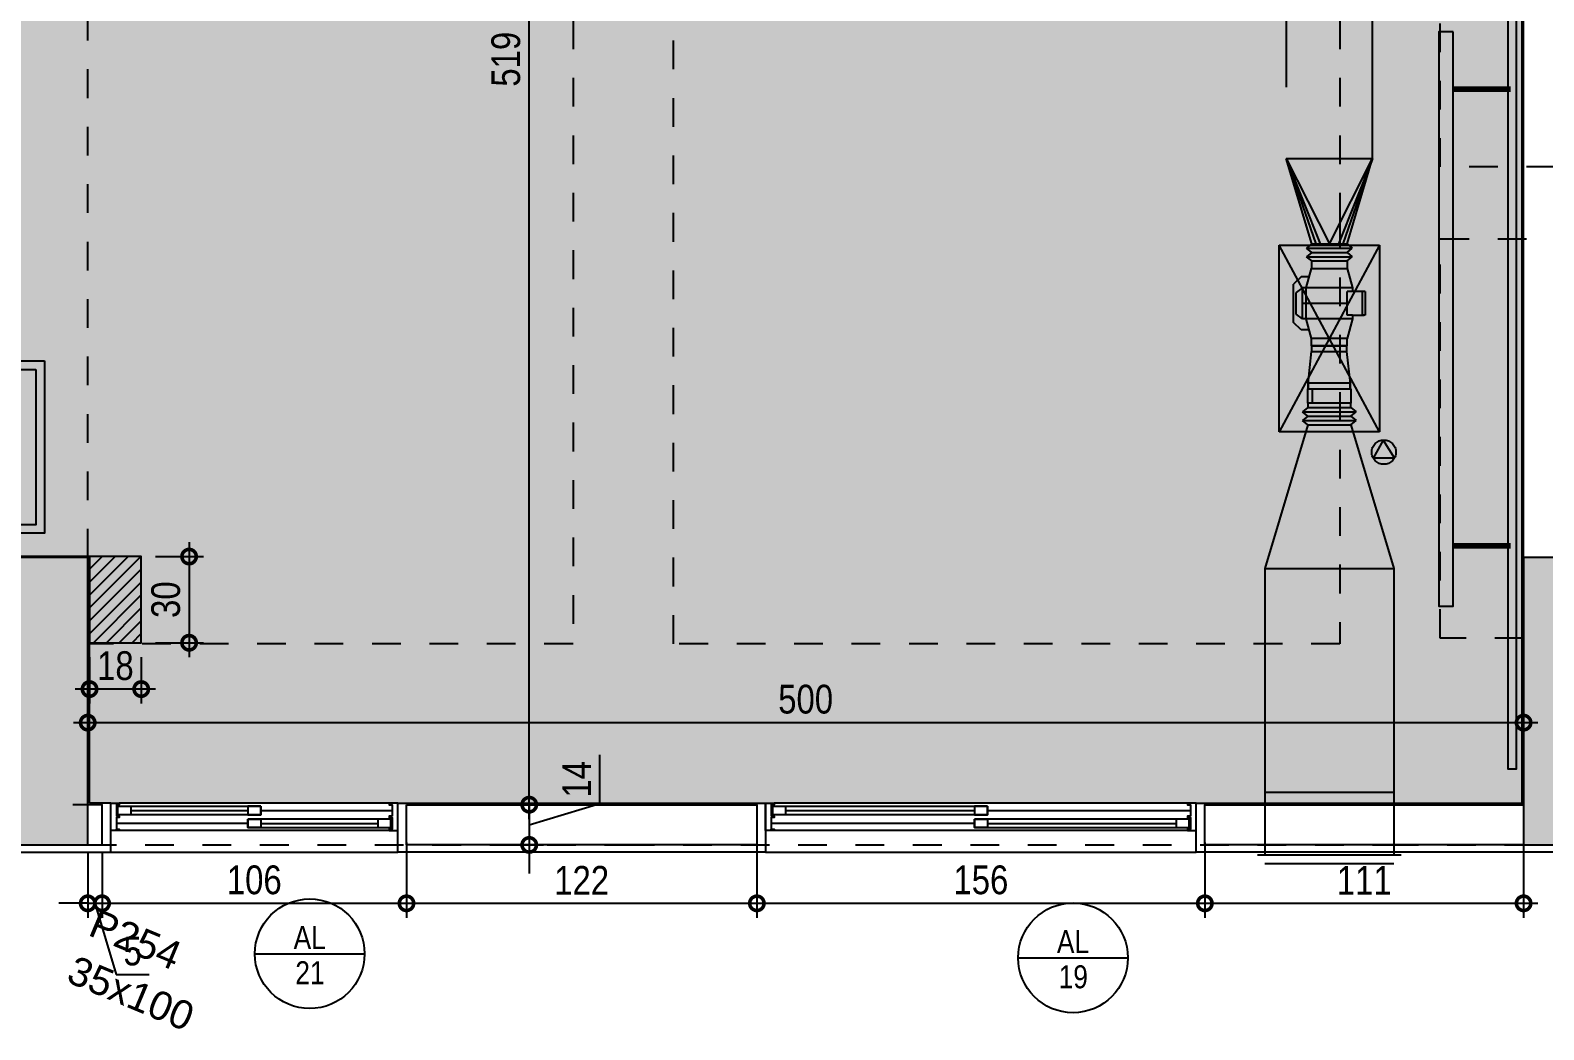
# Model space of a CAD drawing. Header units: metres. Extents: x -41 to 570, y -54 to 184.
# Drawn here: x -20.15 to -14.88, y -10.07 to -6.59 of the extents above; entities that cross this region are included whole.
import ezdxf
from ezdxf.enums import TextEntityAlignment as Align

# ---------------------------------------------------------------- set-up
doc = ezdxf.new("R2010")
doc.units = ezdxf.units.M
doc.linetypes.add('DASHEDX2', pattern=[1.5, 1, -0.5])
for name, color, linetype in [('1', 232, 'DASHEDX2'), ('12', 232, 'Continuous'), ('4', 2, 'Continuous'), ('9', 232, 'Continuous'), ('ARQ-ALV ACAB', 4, 'Continuous'), ('ARQ-DIM', 2, 'Continuous'), ('ARQ-ENCH', 1, 'Continuous'), ('ARQ-PRJ', 7, 'DASHEDX2'), ('ARQ-SIM', 1, 'Continuous'), ('JL-LAY', 7, 'Continuous'), ('PUC$0$ARQ-ALV ACAB', 4, 'Continuous'), ('PUC$0$ARQ-ALV OSSO', 5, 'Continuous'), ('PUC$0$ARQ-AUX', 7, 'Continuous'), ('PUC$0$ARQ-AUX1 @ 1', 1, 'Continuous')]:
    doc.layers.add(name, color=color, linetype=linetype)
doc.layers.add('PUC$0$ARQ-FORRO', color=9, linetype='Continuous', lineweight=5)
doc.styles.add('Adesa', font='ARIALN.TTF')
doc.styles.get("Standard").update_dxf_attribs({"font": 'arial.ttf'})
doc.dimstyles.new('ADESA 1-0050', dxfattribs={"dimtxt": 0.1, "dimasz": 0.1, "dimexe": 0.05, "dimexo": 0.05, "dimgap": 0.03, "dimtad": 1, "dimdec": 1, "dimlfac": 100, "dimzin": 12, "dimtxsty": 'Adesa', "dimblk": 'DOTSMALL', "dimcen": 1, "dimdle": 0.05, "dimclrd": 1, "dimclre": 1, "dimclrt": 256, "dimazin": 3, "dimtm": 1e-09, "dimtfac": 1, "dimtdec": 1, "dimtmove": 1, "dimatfit": 0, "dimldrblk": 'DOTSMALL', "dimfxl": 0.8, "dimtvp": 2, "dimtolj": 1, "dimtzin": 0, "dimarcsym": 0})

# ---------------------------------------------------------------- blocks, each defined once
blk = doc.blocks.new('*U3382')
at = {"color": 0, "linetype": 'ByBlock', "ltscale": 0.5}
for points in [[(0.02, -0.045), (0.03, -0.045), (0.03, -0.05), (0.02, -0.05), (0.02, -0.09), (0.03, -0.09), (0.03, -0.095), (0.02, -0.095), (0.02, -0.09), (0.03, -0.09), (0.03, -0.095), (0, -0.095), (0, 0), (0.03, 0), (0.03, -0.005), (0.02, -0.005), (0.02, -0.045)], [(0.025, -0.01), (0.07, -0.01), (0.07, -0.04), (0.025, -0.04)], [(0.5225, -0.01), (0.4775, -0.01), (0.4775, -0.04), (0.5225, -0.04)], [(0.98, -0.045), (0.97, -0.045), (0.97, -0.05), (0.98, -0.05), (0.98, -0.09), (0.97, -0.09), (0.97, -0.095), (0.98, -0.095), (0.98, -0.09), (0.97, -0.09), (0.97, -0.095), (1, -0.095), (1, 0), (0.97, 0), (0.97, -0.005), (0.98, -0.005), (0.98, -0.045)], [(0.4775, -0.055), (0.5225, -0.055), (0.5225, -0.085), (0.4775, -0.085)], [(0.975, -0.055), (0.93, -0.055), (0.93, -0.085), (0.975, -0.085)]]:
    blk.add_lwpolyline(points, close=True, dxfattribs=at)
at = {"color": 8, "linetype": 'ByBlock', "ltscale": 0.5}
for points in [[(0.97, 0), (0.03, 0)], [(0.5225, -0.025), (0.98, -0.025)], [(0.4775, -0.07), (0.02, -0.07)], [(0.97, -0.095), (0.03, -0.095)]]:
    blk.add_lwpolyline(points, dxfattribs=at)
at = {"color": 7, "linetype": 'ByBlock', "ltscale": 0.5}
for points in [[(0.5225, -0.01), (0.5225, -0.04), (0.025, -0.04), (0.025, -0.01)], [(0.4775, -0.055), (0.4775, -0.085), (0.975, -0.085), (0.975, -0.055)]]:
    blk.add_lwpolyline(points, close=True, dxfattribs=at)
for points in [[(0.07, -0.025), (0.4775, -0.025)], [(0.5225, -0.07), (0.93, -0.07)]]:
    blk.add_lwpolyline(points, dxfattribs=at)
blk = doc.blocks.new('*U3381')
at = {"color": 0, "linetype": 'ByBlock', "ltscale": 0.5}
for points in [[(0.02, -0.045), (0.03, -0.045), (0.03, -0.05), (0.02, -0.05), (0.02, -0.09), (0.03, -0.09), (0.03, -0.095), (0.02, -0.095), (0.02, -0.09), (0.03, -0.09), (0.03, -0.095), (0, -0.095), (0, 0), (0.03, 0), (0.03, -0.005), (0.02, -0.005), (0.02, -0.045)], [(1.48, -0.045), (1.47, -0.045), (1.47, -0.05), (1.48, -0.05), (1.48, -0.09), (1.47, -0.09), (1.47, -0.095), (1.48, -0.095), (1.48, -0.09), (1.47, -0.09), (1.47, -0.095), (1.5, -0.095), (1.5, 0), (1.47, 0), (1.47, -0.005), (1.48, -0.005), (1.48, -0.045)], [(0.025, -0.01), (0.07, -0.01), (0.07, -0.04), (0.025, -0.04)], [(0.7725, -0.01), (0.7275, -0.01), (0.7275, -0.04), (0.7725, -0.04)], [(0.7275, -0.055), (0.7725, -0.055), (0.7725, -0.085), (0.7275, -0.085)], [(1.475, -0.055), (1.43, -0.055), (1.43, -0.085), (1.475, -0.085)]]:
    blk.add_lwpolyline(points, close=True, dxfattribs=at)
at = {"color": 8, "linetype": 'ByBlock', "ltscale": 0.5}
for points in [[(1.47, 0), (0.03, 0)], [(0.7725, -0.025), (1.48, -0.025)], [(0.7275, -0.07), (0.02, -0.07)], [(1.47, -0.095), (0.03, -0.095)]]:
    blk.add_lwpolyline(points, dxfattribs=at)
at = {"color": 7, "linetype": 'ByBlock', "ltscale": 0.5}
for points in [[(0.7725, -0.01), (0.7725, -0.04), (0.025, -0.04), (0.025, -0.01)], [(0.7275, -0.055), (0.7275, -0.085), (1.475, -0.085), (1.475, -0.055)]]:
    blk.add_lwpolyline(points, close=True, dxfattribs=at)
for points in [[(0.07, -0.025), (0.7275, -0.025)], [(0.7725, -0.07), (1.43, -0.07)]]:
    blk.add_lwpolyline(points, dxfattribs=at)
blk = doc.blocks.new('PUC$0$forro area comum')
at = {"layer": 'PUC$0$ARQ-FORRO'}
h = blk.add_hatch(color=256, dxfattribs=at)
h.dxf.hatch_style = 1
h.paths.add_polyline_path([(14.955, 4.1049), (19.945, 4.1049), (19.945, 4.9249), (20.305, 4.9249), (20.305, 4.1049), (25.295, 4.1049), (25.295, 4.9249), (25.555, 4.9249), (25.5545, 8.4247), (19.9436, 8.4262), (19.9436, 9.2849), (14.955, 9.2849)])
at = {"layer": 'PUC$0$ARQ-FORRO', "elevation": 0}
blk.add_lwpolyline([(14.955, 4.1049), (19.945, 4.1049), (19.945, 4.9249), (20.305, 4.9249), (20.305, 4.1049), (25.295, 4.1049), (25.295, 4.9249), (25.555, 4.9249), (25.5545, 8.4247), (19.9436, 8.4262), (19.9436, 9.2849), (14.955, 9.2849)], close=True, dxfattribs=at)
blk = doc.blocks.new('PUC')
at = {"layer": 'PUC$0$ARQ-ALV ACAB', "elevation": 0}
blk.add_lwpolyline([(5.55, 4.1049), (9.245, 4.1049), (9.245, 4.9249), (9.605, 4.9249), (9.605, 4.1049), (14.595, 4.1049), (14.595, 4.9249), (14.805, 4.9249), (14.805, 8.4249), (13.9297, 8.4249), (13.9297, 8.5949), (14.575, 8.5949), (14.575, 9.4549), (16.0898, 9.4549), (16.0898, 9.2849), (14.955, 9.2849), (14.955, 4.1049)], dxfattribs=at)
at = {"layer": 'PUC$0$ARQ-ALV ACAB'}
blk.add_lwpolyline([(18.87, 9.2849), (17.5898, 9.2849), (17.5898, 9.4549), (18.87, 9.4549)], close=True, dxfattribs=at)
at = {"layer": 'PUC$0$ARQ-ALV ACAB', "elevation": 0}
blk.add_lwpolyline([(19.9435, 9.2849), (19.9436, 8.4262), (21.2005, 8.4254), (21.2005, 8.5947), (20.325, 8.5947), (20.325, 9.4549), (19.87, 9.4549), (19.87, 9.2849)], close=True, dxfattribs=at)
at = {"layer": 'PUC$0$ARQ-ALV OSSO', "elevation": 0}
for points in [[(14.95, 9.4299), (16.0598, 9.4299), (16.0598, 9.2899), (14.95, 9.2899)], [(20.0018, 9.4299), (19.9, 9.4299), (19.9, 9.2899), (20.0018, 9.2899)], [(14.95, 8.4299), (14.95, 4.9199)]]:
    blk.add_lwpolyline(points, dxfattribs=at)
at = {"layer": 'PUC$0$ARQ-ALV OSSO'}
blk.add_lwpolyline([(18.84, 9.2899), (17.6198, 9.2899), (17.6198, 9.4299), (18.84, 9.4299)], close=True, dxfattribs=at)
at = {"layer": 'PUC$0$ARQ-AUX', "elevation": 0}
for points in [[(17.5898, 9.4549), (16.0898, 9.4549)], [(19.87, 9.4549), (18.87, 9.4549)]]:
    blk.add_lwpolyline(points, dxfattribs=at)
at = {"layer": 'PUC$0$ARQ-AUX1 @ 1', "rotation": 180}
for name, p in [('*U3381', (17.5898, 9.2849)), ('*U3382', (19.87, 9.2849, 0))]:
    blk.add_blockref(name, p, dxfattribs=at)
at = {"layer": 'PUC$0$ARQ-FORRO'}
blk.add_blockref('PUC$0$forro area comum', (0, 0), dxfattribs=at)
blk = doc.blocks.new('TIPO COTA$0$Chamada_planta')
at = {"layer": 'ARQ-SIM'}
blk.add_line((-1.273, 0), (1.273, 0), dxfattribs=at)
blk.add_circle((0, 0), 1.273, dxfattribs=at)
at = {"layer": 'ARQ-SIM', "color": 2, "style": 'Adesa'}
for tag, p in [('NUMERO', (0, 0.234)), ('C.D.', (0, -0.272))]:
    blk.add_attdef(tag, text='', height=0.5, dxfattribs=at).set_placement(p, align=Align.MIDDLE_CENTER)
blk = doc.blocks.new('A$Caf7cbaa9')
at = {"layer": 'JL-LAY'}
blk.add_lwpolyline([(10.5495, 4.2399), (10.5495, -0.7601), (10.5795, -0.7601), (10.5795, 4.2399)], close=True, dxfattribs=at)
at = {"layer": 'JL-LAY', "elevation": 0}
for points in [[(10.3596, 1.8056), (10.3096, 1.8056), (10.3096, -0.1944), (10.3596, -0.1944)], [(5.4541, 0.6598), (5.4541, 0.0594), (3.6693, 0.0594), (3.6693, 0.6598)], [(5.4241, 0.6298), (5.4241, 0.0894), (3.6993, 0.0894), (3.6993, 0.6298)]]:
    blk.add_lwpolyline(points, close=True, dxfattribs=at)
at = {"layer": 'JL-LAY', "const_width": 0.02, "elevation": 0}
for points in [[(10.3596, 1.6056), (10.5596, 1.6056)], [(10.3596, 0.0156), (10.5596, 0.0156)]]:
    blk.add_lwpolyline(points, dxfattribs=at)
blk = doc.blocks.new('_DotSmall')
at = {"color": 0, "linetype": 'ByBlock', "const_width": 0.5}
blk.add_lwpolyline([(-0.0625, 0, 1), (0.0625, 0, 1)], format="xyb", close=True, dxfattribs=at)
blk = doc.blocks.new('*D1406')
at = {"layer": 'ARQ-DIM', "color": 1, "lineweight": -2, "transparency": 16777216}
for p, q in [((-18.84, -9.4212), (-18.84, -9.6833)), ((-19.9, -9.4599), (-19.9, -9.6833)), ((-19.95, -9.6333), (-18.79, -9.6333))]:
    blk.add_line(p, q, dxfattribs=at)
at = {"layer": 'Defpoints', "color": 0, "transparency": 16777216}
for p in [(-18.84, -9.3712), (-19.9, -9.4099, 0), (-18.84, -9.6333)]:
    blk.add_point(p, dxfattribs=at)
at = {"layer": 'ARQ-DIM', "color": 1, "lineweight": -2, "transparency": 16777216, "xscale": 0.1, "yscale": 0.1, "zscale": 0.1, "rotation": 180}
blk.add_blockref('_DotSmall', (-19.9, -9.6333), dxfattribs=at)
at = {"layer": 'ARQ-DIM', "color": 1, "lineweight": -2, "transparency": 16777216, "xscale": 0.1, "yscale": 0.1, "zscale": 0.1}
blk.add_blockref('_DotSmall', (-18.84, -9.6333), dxfattribs=at)
at = {"layer": 'ARQ-DIM', "transparency": 16777216, "insert": (-19.37, -9.5522), "char_height": 0.1, "attachment_point": 5, "style": 'Adesa'}
blk.add_mtext('\\A1;106', dxfattribs=at)
blk = doc.blocks.new('*D1407')
at = {"layer": 'ARQ-DIM', "color": 1, "lineweight": -2, "transparency": 16777216}
for p, q in [((-18.84, -9.4212), (-18.84, -9.6833)), ((-17.6198, -9.4212), (-17.6198, -9.6833)), ((-18.89, -9.6333), (-17.5698, -9.6333))]:
    blk.add_line(p, q, dxfattribs=at)
at = {"layer": 'Defpoints', "color": 0, "transparency": 16777216}
for p in [(-18.84, -9.3712), (-17.6198, -9.3712), (-17.6198, -9.6333)]:
    blk.add_point(p, dxfattribs=at)
at = {"layer": 'ARQ-DIM', "color": 1, "lineweight": -2, "transparency": 16777216, "xscale": 0.1, "yscale": 0.1, "zscale": 0.1, "rotation": 180}
blk.add_blockref('_DotSmall', (-18.84, -9.6333), dxfattribs=at)
at = {"layer": 'ARQ-DIM', "color": 1, "lineweight": -2, "transparency": 16777216, "xscale": 0.1, "yscale": 0.1, "zscale": 0.1}
blk.add_blockref('_DotSmall', (-17.6198, -9.6333), dxfattribs=at)
at = {"layer": 'ARQ-DIM', "transparency": 16777216, "insert": (-18.2299, -9.5531), "char_height": 0.1, "attachment_point": 5, "style": 'Adesa'}
blk.add_mtext('\\A1;122', dxfattribs=at)
blk = doc.blocks.new('*D1408')
at = {"layer": 'ARQ-DIM', "color": 1, "lineweight": -2, "transparency": 16777216}
for p, q in [((-17.6198, -9.4212), (-17.6198, -9.6833)), ((-16.0598, -9.4212), (-16.0598, -9.6833)), ((-17.6698, -9.6333), (-16.0098, -9.6333))]:
    blk.add_line(p, q, dxfattribs=at)
at = {"layer": 'Defpoints', "color": 0, "transparency": 16777216}
for p in [(-17.6198, -9.3712), (-16.0598, -9.3712, 0), (-16.0598, -9.6333)]:
    blk.add_point(p, dxfattribs=at)
at = {"layer": 'ARQ-DIM', "color": 1, "lineweight": -2, "transparency": 16777216, "xscale": 0.1, "yscale": 0.1, "zscale": 0.1, "rotation": 180}
blk.add_blockref('_DotSmall', (-17.6198, -9.6333), dxfattribs=at)
at = {"layer": 'ARQ-DIM', "color": 1, "lineweight": -2, "transparency": 16777216, "xscale": 0.1, "yscale": 0.1, "zscale": 0.1}
blk.add_blockref('_DotSmall', (-16.0598, -9.6333), dxfattribs=at)
at = {"layer": 'ARQ-DIM', "transparency": 16777216, "insert": (-16.8398, -9.5522), "char_height": 0.1, "attachment_point": 5, "style": 'Adesa'}
blk.add_mtext('\\A1;156', dxfattribs=at)
blk = doc.blocks.new('*D1409')
at = {"layer": 'ARQ-DIM', "color": 1, "lineweight": -2, "transparency": 16777216}
for p, q in [((-16.0598, -9.4212), (-16.0598, -9.6833)), ((-14.95, -9.4212), (-14.95, -9.6833)), ((-16.1098, -9.6333), (-14.9, -9.6333))]:
    blk.add_line(p, q, dxfattribs=at)
at = {"layer": 'Defpoints', "color": 0, "transparency": 16777216}
for p in [(-16.0598, -9.3712, 0), (-14.95, -9.3712, 0), (-14.95, -9.6333)]:
    blk.add_point(p, dxfattribs=at)
at = {"layer": 'ARQ-DIM', "color": 1, "lineweight": -2, "transparency": 16777216, "xscale": 0.1, "yscale": 0.1, "zscale": 0.1, "rotation": 180}
blk.add_blockref('_DotSmall', (-16.0598, -9.6333), dxfattribs=at)
at = {"layer": 'ARQ-DIM', "color": 1, "lineweight": -2, "transparency": 16777216, "xscale": 0.1, "yscale": 0.1, "zscale": 0.1}
blk.add_blockref('_DotSmall', (-14.95, -9.6333), dxfattribs=at)
at = {"layer": 'ARQ-DIM', "transparency": 16777216, "insert": (-15.5049, -9.5531), "char_height": 0.1, "attachment_point": 5, "style": 'Adesa'}
blk.add_mtext('\\A1;111', dxfattribs=at)
blk = doc.blocks.new('*D1688')
at = {"layer": 'ARQ-DIM', "color": 1, "lineweight": -2, "transparency": 16777216}
for p, q in [((-18.4125, -9.3399), (-18.4125, -4.0499)), ((-18.7918, -4.0999), (-18.3625, -4.0999)), ((-18.5271, -9.2899), (-18.3625, -9.2899))]:
    blk.add_line(p, q, dxfattribs=at)
at = {"layer": 'Defpoints', "color": 0, "transparency": 16777216}
for p in [(-18.8418, -4.0999, 0), (-18.4125, -4.0999), (-18.5771, -9.2899, 0)]:
    blk.add_point(p, dxfattribs=at)
at = {"layer": 'ARQ-DIM', "color": 1, "lineweight": -2, "transparency": 16777216, "xscale": 0.1, "yscale": 0.1, "zscale": 0.1}
for p, rotation in [((-18.4125, -4.0999), 90), ((-18.4125, -9.2899), 270)]:
    blk.add_blockref('_DotSmall', p, dxfattribs=dict(at, rotation=rotation))
at = {"layer": 'ARQ-DIM', "transparency": 16777216, "insert": (-18.4936, -6.6949), "char_height": 0.1, "attachment_point": 5, "rotation": 90, "style": 'Adesa'}
blk.add_mtext('\\A1;519', dxfattribs=at)
blk = doc.blocks.new('*D1689')
at = {"layer": 'ARQ-DIM', "color": 1, "lineweight": -2, "transparency": 16777216}
for p, q in [((-18.1669, -9.2862), (-18.1669, -9.1168)), ((-18.4125, -9.2899), (-18.4125, -9.1899)), ((-18.5271, -9.2899), (-18.3625, -9.2899)), ((-18.4125, -9.3599), (-18.1669, -9.2862)), ((-18.4125, -9.2899), (-18.4125, -9.43)), ((-18.4125, -9.2899), (-18.4125, -9.43)), ((-18.5271, -9.43), (-18.3625, -9.43)), ((-18.4125, -9.43), (-18.4125, -9.53))]:
    blk.add_line(p, q, dxfattribs=at)
at = {"layer": 'Defpoints', "color": 0, "transparency": 16777216}
for p in [(-18.5771, -9.2899, 0), (-18.5771, -9.43, 0), (-18.4125, -9.43)]:
    blk.add_point(p, dxfattribs=at)
at = {"layer": 'ARQ-DIM', "color": 1, "lineweight": -2, "transparency": 16777216, "xscale": 0.1, "yscale": 0.1, "zscale": 0.1}
for p, rotation in [((-18.4125, -9.2899), 270), ((-18.4125, -9.43), 90)]:
    blk.add_blockref('_DotSmall', p, dxfattribs=dict(at, rotation=rotation))
at = {"layer": 'ARQ-DIM', "transparency": 16777216, "insert": (-18.2471, -9.2015), "char_height": 0.1, "attachment_point": 5, "rotation": 90, "style": 'Adesa'}
blk.add_mtext('\\A1;14', dxfattribs=at)
blk = doc.blocks.new('*D1741')
at = {"layer": 'ARQ-DIM', "color": 1, "lineweight": -2, "transparency": 16777216}
for p, q in [((-19.95, -9.4599), (-19.95, -9.6833)), ((-19.9, -9.4599), (-19.9, -9.6833)), ((-19.95, -9.6333), (-20.05, -9.6333)), ((-19.95, -9.6333), (-19.9, -9.6333)), ((-19.95, -9.6333), (-19.9, -9.6333)), ((-19.925, -9.6333), (-19.8507, -9.8808)), ((-19.9, -9.6333), (-19.8, -9.6333)), ((-19.8507, -9.8808), (-19.7364, -9.8808))]:
    blk.add_line(p, q, dxfattribs=at)
at = {"layer": 'Defpoints', "color": 0, "transparency": 16777216}
for p in [(-19.95, -9.4099, 0), (-19.9, -9.4099, 0), (-19.9, -9.6333)]:
    blk.add_point(p, dxfattribs=at)
at = {"layer": 'ARQ-DIM', "color": 1, "lineweight": -2, "transparency": 16777216, "xscale": 0.1, "yscale": 0.1, "zscale": 0.1}
blk.add_blockref('_DotSmall', (-19.95, -9.6333), dxfattribs=at)
at = {"layer": 'ARQ-DIM', "color": 1, "lineweight": -2, "transparency": 16777216, "xscale": 0.1, "yscale": 0.1, "zscale": 0.1, "rotation": 180}
blk.add_blockref('_DotSmall', (-19.9, -9.6333), dxfattribs=at)
at = {"layer": 'ARQ-DIM', "transparency": 16777216, "insert": (-19.7935, -9.8), "char_height": 0.1, "attachment_point": 5, "style": 'Adesa'}
blk.add_mtext('\\A1;5', dxfattribs=at)
blk = doc.blocks.new('*D1743')
at = {"layer": 'ARQ-DIM', "color": 1, "lineweight": -2, "transparency": 16777216}
for p, q in [((-20, -9.0043), (-14.9, -9.0043)), ((-19.95, -8.9705), (-19.95, -9.0543)), ((-14.95, -8.9705), (-14.95, -9.0543))]:
    blk.add_line(p, q, dxfattribs=at)
at = {"layer": 'Defpoints', "color": 0, "transparency": 16777216}
for p in [(-19.95, -8.9205, 0), (-14.95, -8.9205, 0), (-14.95, -9.0043)]:
    blk.add_point(p, dxfattribs=at)
at = {"layer": 'ARQ-DIM', "color": 1, "lineweight": -2, "transparency": 16777216, "xscale": 0.1, "yscale": 0.1, "zscale": 0.1, "rotation": 180}
blk.add_blockref('_DotSmall', (-19.95, -9.0043), dxfattribs=at)
at = {"layer": 'ARQ-DIM', "color": 1, "lineweight": -2, "transparency": 16777216, "xscale": 0.1, "yscale": 0.1, "zscale": 0.1}
blk.add_blockref('_DotSmall', (-14.95, -9.0043), dxfattribs=at)
at = {"layer": 'ARQ-DIM', "transparency": 16777216, "insert": (-17.45, -8.9232), "char_height": 0.1, "attachment_point": 5, "style": 'Adesa'}
blk.add_mtext('\\A1;500', dxfattribs=at)
blk = doc.blocks.new('A3')
at = {"layer": 'ARQ-PRJ'}
for p, q in [((553.3833, -373.8895), (553.5333, -373.8895)), ((553.5333, -373.9045), (553.3833, -373.9045)), ((553.3833, -373.9045), (553.3833, -373.9545)), ((553.3833, -373.9045), (553.3833, -373.9545)), ((553.3983, -373.9545), (553.3983, -373.9045)), ((553.5333, -373.9545), (553.5333, -373.9045)), ((553.3833, -373.9545), (553.5333, -373.9545)), ((553.3833, -373.9545), (553.3858, -373.9545)), ((553.3833, -373.9545), (553.3983, -373.9545)), ((553.3848, -373.9545), (553.3838, -373.9545)), ((553.3848, -373.9545), (553.3848, -373.9725)), ((553.3848, -373.9545), (553.5318, -373.9545)), ((553.3858, -373.9545), (553.3858, -373.9745)), ((553.5333, -373.9545), (553.5308, -373.9545)), ((553.5308, -373.9545), (553.5308, -373.9745)), ((553.5318, -373.9545), (553.5318, -373.9725)), ((553.3848, -373.9725), (553.3968, -374.0845)), ((553.5308, -373.9745), (553.3858, -373.9745)), ((553.5318, -373.9725), (553.5198, -374.0845)), ((553.3968, -374.1045), (553.3968, -374.0845)), ((553.3968, -374.0845), (553.5198, -374.0845)), ((553.52, -374.1045), (553.3968, -374.1045)), ((553.3968, -374.1045), (553.3968, -374.1301)), ((553.3968, -374.1045), (553.5198, -374.1045)), ((553.4093, -374.0845), (553.5073, -374.0845)), ((553.4583, -374.1045), (553.4093, -374.1045)), ((553.4583, -374.1045), (553.5073, -374.1045)), ((553.5198, -374.0845), (553.5198, -374.1045)), ((553.52, -374.1045), (553.52, -374.1301)), ((553.3599, -374.1596), (553.3334, -374.1853)), ((553.3885, -374.1596), (553.3599, -374.1596)), ((553.3968, -374.1301), (553.3776, -374.1981)), ((553.52, -374.1301), (553.3968, -374.1301)), ((553.5392, -374.1981), (553.52, -374.1301)), ((553.3334, -374.1853), (553.3334, -374.3187)), ((553.3648, -374.1981), (553.343, -374.2141)), ((553.343, -374.2141), (553.343, -374.2898)), ((553.3776, -374.1981), (553.3648, -374.1981)), ((553.3648, -374.1981), (553.3648, -374.3058)), ((553.5392, -374.1981), (553.3776, -374.1981)), ((553.3776, -374.1981), (553.3776, -374.3058)), ((553.5392, -374.2109), (553.52, -374.2109)), ((553.52, -374.2109), (553.52, -374.293)), ((553.5392, -374.2109), (553.5392, -374.1981)), ((553.5392, -374.2109), (553.5802, -374.2109)), ((553.5834, -374.2109), (553.5738, -374.2109)), ((553.5738, -374.2109), (553.5738, -374.293)), ((553.5834, -374.293), (553.5834, -374.2109)), ((553.52, -374.252), (553.3648, -374.252)), ((553.3599, -374.3443), (553.3334, -374.3187)), ((553.3648, -374.3058), (553.343, -374.2898)), ((553.3776, -374.3058), (553.3648, -374.3058)), ((553.5392, -374.3058), (553.3776, -374.3058)), ((553.3776, -374.3058), (553.3968, -374.3738)), ((553.5834, -374.293), (553.52, -374.293)), ((553.52, -374.3738), (553.5392, -374.3058)), ((553.5392, -374.3058), (553.5392, -374.293)), ((553.3885, -374.3443), (553.3599, -374.3443)), ((553.3968, -374.3995), (553.3968, -374.3738)), ((553.3968, -374.3738), (553.52, -374.3738)), ((553.52, -374.3995), (553.52, -374.3738)), ((553.3968, -374.3995), (553.52, -374.3995))]:
    blk.add_line(p, q, dxfattribs=at)
blk = doc.blocks.new('A4')
at = {"layer": 'ARQ-PRJ', "ltscale": 0.8}
blk.add_lwpolyline([(555.78, -374.7568), (555.78, -374.1068), (555.43, -374.1068), (555.43, -374.7568)], close=True, dxfattribs=at)
for points in [[(555.78, -374.7568), (555.43, -374.1068)], [(555.78, -374.1068), (555.43, -374.7568)]]:
    blk.add_lwpolyline(points, dxfattribs=at)
blk = doc.blocks.new('M7')
at = {"layer": 'ARQ-PRJ'}
for p, q in [((-365.5983, -389.7838), (-365.5983, -389.2838)), ((-365.8161, -389.7588), (-365.8161, -389.3088)), ((-365.8161, -389.3088), (-365.5983, -389.3088)), ((-365.5683, -389.7588), (-365.5683, -389.3088)), ((-365.8161, -389.7588), (-365.5983, -389.7588))]:
    blk.add_line(p, q, dxfattribs=at)
blk = doc.blocks.new('A$Cb4964a23')
at = {"layer": 'ARQ-PRJ'}
for p, q in [((4.5236, 3.6384), (4.5236, 2.3898)), ((4.8236, 2.3898), (4.8236, 3.6384)), ((4.5236, 2.3898), (4.8236, 2.3898)), ((4.6121, 2.0927), (4.5236, 2.3898)), ((4.5236, 2.3898), (4.6736, 2.0927)), ((4.5236, 2.3898), (4.627, 2.0927)), ((4.5236, 2.3898), (4.642, 2.0927)), ((4.6736, 2.0927), (4.8236, 2.3898)), ((4.8236, 2.3898), (4.7052, 2.0927)), ((4.8236, 2.3898), (4.7202, 2.0927)), ((4.7352, 2.0927), (4.8236, 2.3898)), ((4.6121, 2.0927), (4.5937, 2.0777)), ((4.6121, 2.0627), (4.5937, 2.0777)), ((4.5937, 2.0777), (4.7536, 2.0777)), ((4.6121, 2.0627), (4.5937, 2.0477)), ((4.6121, 2.0927), (4.7352, 2.0927)), ((4.6121, 2.0627), (4.7352, 2.0627)), ((4.7352, 2.0927), (4.7536, 2.0777)), ((4.7352, 2.0627), (4.7536, 2.0777)), ((4.7352, 2.0627), (4.7536, 2.0477)), ((4.5937, 2.0477), (4.7536, 2.0477)), ((4.6121, 2.0327), (4.5937, 2.0477)), ((4.7352, 2.0327), (4.7536, 2.0477)), ((4.6136, 1.5377), (4.5986, 1.5377)), ((4.5986, 1.5227), (4.5802, 1.5077)), ((4.5802, 1.5077), (4.767, 1.5077)), ((4.5986, 1.4927), (4.5802, 1.5077)), ((4.5986, 1.4927), (4.5802, 1.4777)), ((4.5986, 1.4627), (4.5802, 1.4777)), ((4.5802, 1.4777), (4.767, 1.4777)), ((4.5986, 1.4927), (4.7486, 1.4927)), ((4.7486, 1.5227), (4.767, 1.5077)), ((4.7486, 1.4927), (4.767, 1.5077)), ((4.7486, 1.4927), (4.767, 1.4777)), ((4.7486, 1.4627), (4.767, 1.4777)), ((4.5986, 1.4627), (4.4486, 0.9627)), ((4.5986, 1.4627), (4.7486, 1.4627)), ((4.7486, 1.4627), (4.8986, 0.9627)), ((4.8613, 1.4095), (4.8263, 1.3466)), ((4.8613, 1.4095), (4.9003, 1.3466)), ((4.8613, 1.4095), (4.9003, 1.3466)), ((4.9003, 1.3466), (4.8263, 1.3466)), ((4.4486, 0.9627), (4.8986, 0.9627)), ((4.4486, 0.9627), (4.4486, 0.1821)), ((4.8986, 0.9627), (4.8986, 0.1821))]:
    blk.add_line(p, q, dxfattribs=at)
at = {"layer": 'ARQ-PRJ', "ltscale": 0.1}
for p, q in [((4.5986, 1.5377), (4.5986, 1.5227)), ((4.7486, 1.5227), (4.7486, 1.5377))]:
    blk.add_line(p, q, dxfattribs=at)
at = {"layer": 'ARQ-PRJ'}
blk.add_circle((4.8633, 1.3672), 0.0423, dxfattribs=at)
at = {"layer": 'ARQ-PRJ', "xscale": -1}
for name, p, rotation in [('A4', (-550.9314, -372.6691), 180), ('A3', (-548.7848, -372.3667), 180), ('M7', (-384.8602, -365.6341), 90)]:
    blk.add_blockref(name, p, dxfattribs=dict(at, rotation=rotation))
blk = doc.blocks.new('*D1881')
at = {"layer": 'ARQ-DIM', "color": 1, "lineweight": -2, "transparency": 16777216}
for p, q in [((-19.5969, -8.3762), (-19.5969, -8.7762)), ((-19.7136, -8.4262), (-19.5469, -8.4262)), ((-19.7136, -8.7262), (-19.5469, -8.7262))]:
    blk.add_line(p, q, dxfattribs=at)
at = {"layer": 'Defpoints', "color": 0, "transparency": 16777216}
for p in [(-19.7636, -8.4262, 0), (-19.7636, -8.7262, 0), (-19.5969, -8.7262)]:
    blk.add_point(p, dxfattribs=at)
at = {"layer": 'ARQ-DIM', "color": 1, "lineweight": -2, "transparency": 16777216, "xscale": 0.1, "yscale": 0.1, "zscale": 0.1}
for p, rotation in [((-19.5969, -8.4262), 90), ((-19.5969, -8.7262), 270)]:
    blk.add_blockref('_DotSmall', p, dxfattribs=dict(at, rotation=rotation))
at = {"layer": 'ARQ-DIM', "transparency": 16777216, "insert": (-19.6779, -8.5762), "char_height": 0.1, "attachment_point": 5, "rotation": 90, "style": 'Adesa'}
blk.add_mtext('\\A1;30', dxfattribs=at)
blk = doc.blocks.new('*D1882')
at = {"layer": 'ARQ-DIM', "color": 1, "lineweight": -2, "transparency": 16777216}
for p, q in [((-19.9436, -8.7762), (-19.9436, -8.9375)), ((-19.7636, -8.7762), (-19.7636, -8.9375)), ((-19.7136, -8.8875), (-19.9936, -8.8875))]:
    blk.add_line(p, q, dxfattribs=at)
at = {"layer": 'Defpoints', "color": 0, "transparency": 16777216}
for p in [(-19.9436, -8.7262, 0), (-19.7636, -8.7262, 0), (-19.9436, -8.8875)]:
    blk.add_point(p, dxfattribs=at)
at = {"layer": 'ARQ-DIM', "color": 1, "lineweight": -2, "transparency": 16777216, "xscale": 0.1, "yscale": 0.1, "zscale": 0.1, "rotation": 180}
blk.add_blockref('_DotSmall', (-19.9436, -8.8875), dxfattribs=at)
at = {"layer": 'ARQ-DIM', "color": 1, "lineweight": -2, "transparency": 16777216, "xscale": 0.1, "yscale": 0.1, "zscale": 0.1}
blk.add_blockref('_DotSmall', (-19.7636, -8.8875), dxfattribs=at)
at = {"layer": 'ARQ-DIM', "transparency": 16777216, "insert": (-19.8536, -8.8065), "char_height": 0.1, "attachment_point": 5, "style": 'Adesa'}
blk.add_mtext('\\A1;18', dxfattribs=at)
blk = doc.blocks.new('est-lo-08-6sa-r00')
at = {"layer": '4'}
h = blk.add_hatch(color=8, dxfattribs=at)
h.dxf.hatch_style = 1
h.paths.add_polyline_path([(72.453596, -775.948263), (89.987707, -768.630138), (31.827874, -629.280097), (14.293763, -636.598222)], flags=17)
h.paths.add_polyline_path([(-113.904934, -1069.376461), (37.44213, -1006.209491), (30.123852, -988.675012), (-103.689101, -1044.523858), (-278.930329, -624.648636), (-286.248454, -607.114525), (-286.248475, -607.114534), (-307.05579, -557.260535), (-324.58988, -564.57865)])
h.paths.add_polyline_path([(-3206.956631, -1758.910157), (-3258.953832, -1634.325684), (-3291.25351, -1647.80644), (-3239.256309, -1772.390913)])
h.paths.add_polyline_path([(-2993.189754, -2271.092218), (-3020.151167, -2206.492821), (-3034.916841, -2212.655496), (-3140.452498, -1959.793707), (-3125.686931, -1953.631076), (-3148.796798, -1898.260198), (-3181.096477, -1911.740954), (-3025.489432, -2284.572974)])
h.paths.add_polyline_path([(-2947.092821, -1013.293024), (-2914.793142, -999.812268), (-2953.309588, -907.527473), (-2985.609266, -921.008229)])
h.paths.add_polyline_path([(-2727.356492, -1539.777801), (-2695.056814, -1526.297045), (-2733.573259, -1434.01225), (-2765.872938, -1447.493006)])
h.paths.add_polyline_path([(2122.48851, 465.414809), (2070.491309, 589.999283), (2038.191631, 576.518527), (2090.188832, 451.934053)])
h.paths.add_polyline_path([(2012.331384, 729.349548), (1857.495359, 1100.334221), (1825.19568, 1086.853465), (1852.1572, 1022.254111), (1866.922767, 1028.416743), (1971.687405, 777.4023), (1956.921838, 771.239669), (1980.031705, 715.868792)])
h.paths.add_polyline_path([(2336.253806, -46.763456), (2180.644029, 326.07511), (2148.34435, 312.594354), (2171.454218, 257.223477), (2186.219785, 263.386109), (2291.758175, 10.517772), (2276.992608, 4.355141), (2303.954128, -60.244212)])
h.paths.add_polyline_path([(-385.517235, -426.387329), (-595.433068, 76.567703), (-627.732746, 63.086948), (-600.771226, -1.512406), (-586.005659, 4.650226), (-426.161214, -378.334576), (-440.926781, -384.497208), (-417.816914, -439.868085)])
h.paths.add_polyline_path([(-83.249658, 290.335142), (-592.661728, 77.724364), (-382.747194, -425.227558), (-365.213083, -417.909434), (-567.809492, 67.508377), (-108.231212, 259.320275), (-7.318125, 17.534111), (-242.644353, -80.682824), (-140.96112, -324.314257), (-70.363251, -294.849176), (-77.681376, -277.315065), (-130.745133, -299.462021), (-217.792117, -90.898811), (0, 0), (87.04691, -208.563033), (33.983152, -230.709989), (41.301277, -248.2441), (126.664713, -212.616388), (103.554846, -157.245511), (88.789278, -163.408142), (-71.053705, 219.573157), (-56.288138, 225.735788)])
h.paths.add_polyline_path([(395.505667, -856.765828), (368.544148, -792.166475), (353.77858, -798.329106), (193.165052, -413.501599), (207.93062, -407.338968), (184.820752, -351.968091), (-61.579651, -454.806999), (-28.452664, -534.169213), (-10.918528, -526.85106), (-36.727415, -465.022986), (159.839199, -382.982958), (355.887864, -852.712473), (159.32125, -934.752501), (132.748402, -871.073625), (115.214297, -878.391765), (141.787139, -942.070626), (123.33018, -949.773915), (130.648305, -967.308026)])
h.paths.add_polyline_path([(-2506.849069, -2068.110104), (-2474.549391, -2054.629348), (-2513.065836, -1962.344553), (-2545.365515, -1975.825309)])
h.paths.add_polyline_path([(-2448.754924, -805.304224), (-2411.841008, -789.897642), (-2450.357453, -697.612846), (-2487.27137, -713.019428)])
h.paths.add_polyline_path([(-2277.356152, -1215.972989), (-2240.442235, -1200.566407), (-2278.958681, -1108.281611), (-2315.872597, -1123.688193)])
h.paths.add_polyline_path([(-2180.680405, -1447.606534), (-2143.766489, -1432.199951), (-2182.282934, -1339.915156), (-2219.196851, -1355.321738)])
h.paths.add_polyline_path([(-2008.511897, -1860.11957), (-1971.59798, -1844.712987), (-2010.114425, -1752.428192), (-2047.028342, -1767.834774)])
h.paths.add_polyline_path([(-1950.417031, -597.315415), (-1918.117353, -583.834659), (-1956.633798, -491.549864), (-1988.933477, -505.03062)])
h.paths.add_polyline_path([(-1779.018259, -1007.98418), (-1746.71858, -994.503424), (-1785.235026, -902.218629), (-1817.534704, -915.699385)])
h.paths.add_polyline_path([(-1682.342513, -1239.617725), (-1650.042834, -1226.136969), (-1688.559279, -1133.852174), (-1720.858958, -1147.33293)])
h.paths.add_polyline_path([(-1510.174004, -1652.130761), (-1477.874325, -1638.650005), (-1516.390771, -1546.36521), (-1548.690449, -1559.845966)])
h.paths.add_polyline_path([(-1456.693377, -391.252433), (-1424.393698, -377.771677), (-1462.910144, -285.486882), (-1495.209822, -298.967638)])
h.paths.add_polyline_path([(-1285.294604, -801.921198), (-1252.994926, -788.440442), (-1291.511371, -696.155647), (-1323.811049, -709.636403)])
h.paths.add_polyline_path([(-1188.618858, -1033.554743), (-1156.319179, -1020.073987), (-1194.835625, -927.789192), (-1227.135303, -941.269948)])
h.paths.add_polyline_path([(-1016.450349, -1446.067779), (-984.15067, -1432.587023), (-1022.667116, -1340.302228), (-1054.966794, -1353.782984)])
h.paths.add_polyline_path([(-962.969722, -185.189451), (-930.670043, -171.708695), (-969.186489, -79.4239), (-1001.486167, -92.904656)])
h.paths.add_polyline_path([(-791.570949, -595.858216), (-759.271271, -582.37746), (-797.787716, -490.092665), (-830.087394, -503.573421)])
h.paths.add_polyline_path([(-694.895203, -827.491761), (-662.595524, -814.011005), (-701.11197, -721.72621), (-733.411648, -735.206966)])
h.paths.add_polyline_path([(-522.726694, -1240.004797), (-490.427016, -1226.524041), (-528.943461, -1134.239246), (-561.243139, -1147.720002)])
h.paths.add_polyline_path([(1351.53574, 780.804163), (1383.835419, 794.284919), (1345.318973, 886.569714), (1313.019295, 873.088958)])
h.paths.add_polyline_path([(353.014255, 364.056225), (385.313934, 377.536981), (346.797488, 469.821776), (314.49781, 456.341021)])
h.paths.add_polyline_path([(848.583606, 570.889536), (885.497522, 586.296119), (846.981077, 678.580914), (810.067161, 663.174332)])
h.paths.add_polyline_path([(524.412013, -46.610109), (556.711692, -33.129353), (518.195247, 59.155442), (485.895568, 45.674686)])
h.paths.add_polyline_path([(1019.981364, 160.223202), (1056.895281, 175.629784), (1018.378835, 267.91458), (981.464919, 252.507997)])
h.paths.add_polyline_path([(621.088297, -278.244942), (653.387976, -264.764186), (614.87153, -172.479391), (582.571852, -185.960147)])
h.paths.add_polyline_path([(1116.657648, -71.411631), (1153.571565, -56.005049), (1115.055119, 36.279746), (1078.141203, 20.873164)])
h.paths.add_polyline_path([(1571.272069, 254.319386), (1603.571747, 267.800142), (1565.055302, 360.084937), (1532.755624, 346.604181)])
h.paths.add_polyline_path([(793.256806, -690.757979), (825.556485, -677.277223), (787.040039, -584.992428), (754.740361, -598.473183)])
h.paths.add_polyline_path([(1288.825976, -483.924234), (1325.739893, -468.517652), (1287.223447, -376.232856), (1250.309531, -391.639439)])
h.paths.add_polyline_path([(1791.777927, -274.009167), (1824.077605, -260.528411), (1785.56116, -168.243616), (1753.261481, -181.724371)])
h.paths.add_polyline_path([(-3349.413449, -1508.456443), (-3317.113664, -1494.975643), (-3340.223531, -1439.604766), (-3354.989097, -1445.767396), (-3459.75382, -1194.75275), (-3444.988254, -1188.590119), (-3471.949774, -1123.990766), (-3504.249559, -1137.471566)])
h.paths.add_polyline_path([(-359.658373, -579.215013), (-336.548603, -634.585903), (-321.782404, -628.423035), (-161.169457, -1013.250898), (-175.934676, -1019.413357), (-148.973267, -1084.012692), (-116.674634, -1070.532432), (-327.358782, -565.734293), (-359.65846, -579.215049)])
at = {"layer": '1'}
for p, q in [((-1134.106826, -1239.43985), (-1223.078547, -1026.264987)), ((-1255.378225, -1039.745743), (-1159.310523, -1269.922464)), ((-1316.56916, -1495.475525), (-1469.47971, -1129.104214)), ((-1501.779389, -1142.584969), (-1348.868827, -1508.956309))]:
    blk.add_line(p, q, dxfattribs=at)
for points in [[(-1004.907363, -1185.516514), (-1134.106826, -1239.43985)], [(-1124.47772, -1262.511059), (-995.278257, -1208.587723)], [(-1516.390772, -1546.365211), (-1651.588827, -1222.432804)], [(-1070.943944, -1390.777146), (-1124.47772, -1262.511059)], [(-1159.310523, -1269.922464), (-1102.467753, -1406.116869)], [(-1044.187531, -1379.609955), (-1070.943942, -1390.777145)], [(-1102.46747, -1406.117542), (-1316.568954, -1495.476013)], [(-1059.469289, -1464.021881), (-1016.450526, -1446.067354)], [(-1304.947374, -1566.475846), (-1059.469289, -1464.021881)], [(-1348.868633, -1508.956769), (-1504.835357, -1574.051822)], [(-1477.874503, -1638.64958), (-1304.947374, -1566.475846)]]:
    blk.add_lwpolyline(points, dxfattribs=at)
at = {"layer": '4', "linetype": 'Continuous'}
for points in [[(-1016.450349, -1446.067779), (-984.15067, -1432.587023), (-1022.667116, -1340.302228), (-1054.966794, -1353.782984), (-1016.450349, -1446.067779)], [(-1510.174004, -1652.130761), (-1477.874325, -1638.650005), (-1516.390771, -1546.36521), (-1548.690449, -1559.845966), (-1510.174004, -1652.130761)]]:
    blk.add_lwpolyline(points, dxfattribs=at)
at = {"layer": '12', "linetype": 'Continuous'}
blk.add_text('35x100', height=9.975, dxfattribs=at).set_placement((-1466.924551, -1685.499975))
at = {"layer": '9', "linetype": 'Continuous'}
blk.add_text('P254', height=10, dxfattribs=at).set_placement((-1466.127741, -1667.614389))

msp = doc.modelspace()

# ---------------------------------------------------------------- hatches: boundary and pattern name
at = {"layer": 'ARQ-ENCH'}
h = msp.add_hatch(dxfattribs=at)
h.set_pattern_fill('ANSI31', color=256, scale=0.01)
h.set_pattern_definition([(45, (-3.928543, -17.1511), (-0.02245064, 0.02245064), [])])
h.paths.add_polyline_path([(-19.9436, -8.7262), (-19.7636, -8.7262), (-19.7636, -8.4262), (-19.9436, -8.4262)])

# ---------------------------------------------------------------- linework, layer by layer
at = {"layer": 'ARQ-ENCH', "elevation": 0}
msp.add_lwpolyline([(-19.9436, -8.7262), (-19.7636, -8.7262), (-19.7636, -8.4262), (-19.9436, -8.4262)], close=True, dxfattribs=at)

# ---------------------------------------------------------------- block references
at = {"rotation": 180}
msp.add_blockref('PUC', (0, 0), dxfattribs=at)
at = {"linetype": 'Continuous', "xscale": 0.01, "yscale": 0.01, "zscale": 0.01, "rotation": 337.346050855639}
msp.add_blockref('est-lo-08-6sa-r00', (0, 0), dxfattribs=at)
at = {"layer": 'ARQ-ALV ACAB'}
msp.add_blockref('A$Caf7cbaa9', (-25.5545, -8.4047, 0), dxfattribs=at)
at = {"layer": 'ARQ-DIM'}
msp.add_blockref('A$Cb4964a23', (-20.3, -9.43), dxfattribs=at)
at = {"layer": 'ARQ-SIM'}
ref = msp.add_blockref('TIPO COTA$0$Chamada_planta', (-19.1769, -9.8088), dxfattribs=dict(at, xscale=0.15, yscale=0.15, zscale=0.15))
ref.add_attrib('NUMERO', 'AL', dxfattribs={"color": 2, "height": 0.08, "style": 'Adesa'}).set_placement((-19.1769, -9.7525), align=Align.MIDDLE_CENTER)
ref.add_attrib('C.D.', '21', dxfattribs={"color": 2, "height": 0.08, "style": 'Adesa'}).set_placement((-19.1761, -9.8749), align=Align.MIDDLE_CENTER)
ref = msp.add_blockref('TIPO COTA$0$Chamada_planta', (-16.519, -9.823), dxfattribs=dict(at, xscale=0.15, yscale=0.15, zscale=0.15))
ref.add_attrib('NUMERO', 'AL', dxfattribs={"color": 2, "height": 0.08, "style": 'Adesa'}).set_placement((-16.519, -9.7667), align=Align.MIDDLE_CENTER)
ref.add_attrib('C.D.', '19', dxfattribs={"color": 2, "height": 0.08, "style": 'Adesa'}).set_placement((-16.5181, -9.8891), align=Align.MIDDLE_CENTER)

# ---------------------------------------------------------------- dimensions: what is measured, and where the dimension line sits
at = {"layer": 'ARQ-DIM'}
for base, p1, p2, angle, picture, middle in [((-18.4125, -4.0999, 0), (-18.5771, -9.2899), (-18.8418, -4.0999), 90, '*D1688', (-18.4936, -6.6949, 0)), ((-19.5969, -8.7262), (-19.7636, -8.4262, 0), (-19.7636, -8.7262, 0), 90, '*D1881', (-19.6779, -8.5762)), ((-19.9436, -8.8875), (-19.7636, -8.7262, 0), (-19.9436, -8.7262, 0), 180, '*D1882', (-19.8536, -8.8065)), ((-14.95, -9.0043), (-19.95, -8.9205, 0), (-14.95, -8.9205, 0), 180, '*D1743', (-17.45, -8.9232)), ((-18.4125, -9.43, 0), (-18.5771, -9.2899), (-18.5771, -9.43), 90, '*D1689', (-18.2471, -9.2562, 0))]:
    dim = msp.add_linear_dim(base=base, p1=p1, p2=p2, angle=angle, dimstyle='ADESA 1-0050', dxfattribs=at)
    dim.commit()
    dim.dimension.update_dxf_attribs({"geometry": picture, "text_midpoint": middle})
for base, p1, p2, picture, middle in [((-18.84, -9.6333), (-19.9, -9.4099, 0), (-18.84, -9.3712), '*D1406', (-19.37, -9.5522)), ((-16.0598, -9.6333), (-17.6198, -9.3712), (-16.0598, -9.3712, 0), '*D1408', (-16.8398, -9.5522)), ((-14.95, -9.6333), (-16.0598, -9.3712, 0), (-14.95, -9.3712, 0), '*D1409', (-15.5049, -9.5531))]:
    dim = msp.add_linear_dim(base=base, p1=p1, p2=p2, dimstyle='ADESA 1-0050', dxfattribs=at)
    dim.commit()
    dim.dimension.update_dxf_attribs({"geometry": picture, "text_midpoint": middle})
dim = msp.add_linear_dim(base=(-17.6198, -9.6333), p1=(-18.84, -9.3712), p2=(-17.6198, -9.3712), dimstyle='ADESA 1-0050', override={"dimdec": 0}, dxfattribs=at)
dim.commit()
dim.dimension.update_dxf_attribs({"geometry": '*D1407', "text_midpoint": (-18.2299, -9.5531)})
dim = msp.add_linear_dim(base=(-19.9, -9.6333), p1=(-19.95, -9.4099, 0), p2=(-19.9, -9.4099, 0), angle=180, dimstyle='ADESA 1-0050', override={"dimdec": 0}, dxfattribs=at)
dim.commit()
dim.dimension.update_dxf_attribs({"geometry": '*D1741', "text_midpoint": (-19.8207, -9.8)})

doc.saveas('drawing.dxf')
